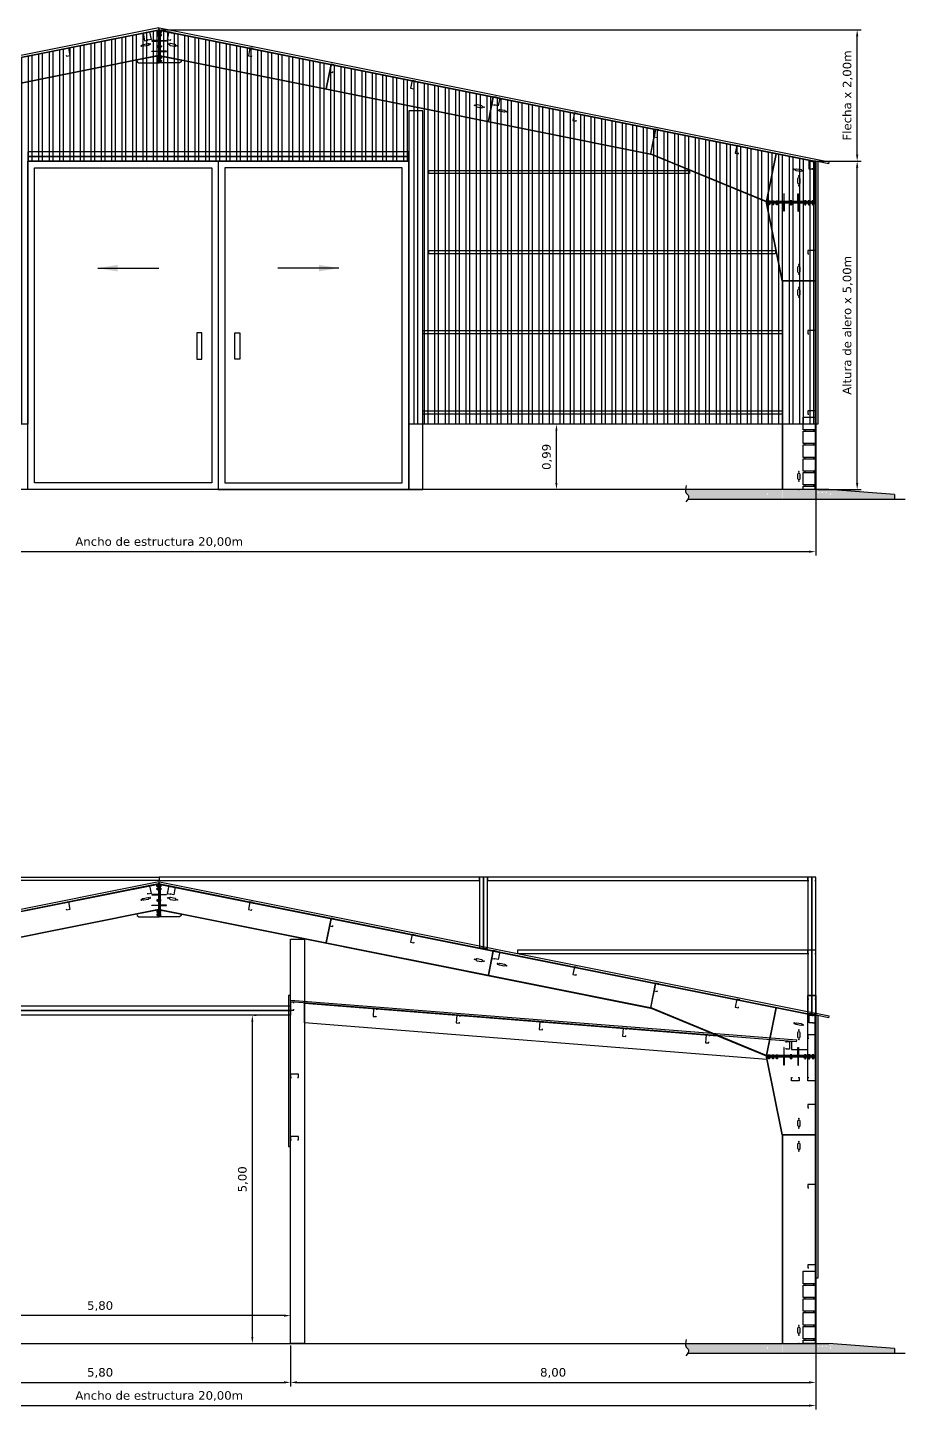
# Model space of a CAD drawing. Header units: millimetres. Extents: x 1972 to 5740, y 370 to 952.
# Drawn here: x 2808.55 to 2821.91, y 672.32 to 693.56 of the extents above; entities that cross this region are included whole.
import ezdxf

# ---------------------------------------------------------------- set-up
doc = ezdxf.new("R2010")
doc.units = ezdxf.units.MM
doc.header["$LTSCALE"] = 15
doc.linetypes.add('ACAD_ISO02W100', pattern=[15, 12, -3])
doc.layers.add('1', color=7, linetype='Continuous')
doc.layers.add('2', color=2, linetype='Continuous')
doc.styles.add('ARIAL', font='verdana.ttf')
doc.dimstyles.new('Cota 0.13', dxfattribs={"dimtxt": 0.13, "dimasz": 0.1, "dimexe": 0.06, "dimexo": 0.03, "dimgap": 0.06, "dimtad": 1, "dimzin": 1, "dimtxsty": 'ARIAL', "dimcen": 2.5, "dimadec": 0, "dimazin": 0, "dimtfac": 1, "dimtmove": 0, "dimatfit": 3, "dimfxl": 1, "dimarcsym": 0})
doc.dimstyles.new('Cota 0.5', dxfattribs={"dimtxt": 0.5, "dimasz": 0.3, "dimexe": 0.05, "dimexo": 0.0625, "dimgap": 0.1, "dimtad": 1, "dimzin": 1, "dimtxsty": 'ARIAL', "dimcen": 2.5, "dimadec": 0, "dimazin": 0, "dimtfac": 1, "dimtmove": 0, "dimatfit": 3, "dimfxl": 1, "dimarcsym": 0})

# ---------------------------------------------------------------- blocks, each defined once
blk = doc.blocks.new('*D173')
at = {"color": 0, "linetype": 'Continuous', "lineweight": -2, "transparency": 16777216}
for p, q in [((2800.549, 673.528), (2800.549, 672.523)), ((2820.549, 673.528), (2820.549, 672.523)), ((2800.649, 672.583), (2820.449, 672.583))]:
    blk.add_line(p, q, dxfattribs=at)
at = {"color": 0, "linetype": 'Continuous', "transparency": 16777216}
for points in [[(2800.649, 672.6), (2800.649, 672.567), (2800.549, 672.583)], [(2820.449, 672.6), (2820.449, 672.567), (2820.549, 672.583)]]:
    blk.add_solid(points, dxfattribs=at)
at = {"layer": 'Defpoints', "color": 0, "linetype": 'Continuous', "transparency": 16777216}
for p in [(2800.549, 673.558), (2820.549, 673.558), (2820.549, 672.583)]:
    blk.add_point(p, dxfattribs=at)
at = {"color": 0, "linetype": 'Continuous', "transparency": 16777216, "insert": (2810.549, 672.727), "char_height": 0.13, "attachment_point": 5, "style": 'ARIAL'}
blk.add_mtext('Ancho de estructura 20,00m', dxfattribs=at)
blk = doc.blocks.new('To 5-8')
at = {"layer": '1'}
for p, q in [((-0.014, 0.009), (-0.014, 0)), ((-0.014, 0), (-0.009, 0)), ((0.01, 0.011), (-0.01, 0.011)), ((-0.008, 0), (-0.007, 0)), ((-0.007, 0.009), (-0.007, 0)), ((-0.007, 0), (0.007, 0)), ((0.007, 0.009), (0.007, 0)), ((0.007, 0), (0.008, 0)), ((0.009, 0), (0.014, 0)), ((0.014, 0), (0.014, 0.009)), ((-0.008, -0.001), (-0.008, -0.048)), ((-0.008, -0.048), (0.008, -0.048)), ((-0.008, -0.048), (-0.005, -0.05)), ((-0.005, -0.05), (0.005, -0.05)), ((0.005, -0.05), (0.008, -0.048)), ((0.008, -0.048), (0.008, -0.001))]:
    blk.add_line(p, q, dxfattribs=at)
for centre, radius, start, end in [((-0.01, 0.005), 0.00528, 48.7117, 131.2883), ((0, -0.009), 0.0192, 68.6636, 111.3364), ((0.01, 0.005), 0.00528, 48.7117, 131.2883), ((-0.009, -0.001), 0.00064, 0, 90), ((0.009, -0.001), 0.00064, 90, 180)]:
    blk.add_arc(centre, radius, start, end, dxfattribs=at)
at = {"layer": '2'}
for p, q in [((0.008, -0.003), (-0.008, -0.003)), ((-0.005, -0.003), (-0.005, -0.05)), ((0.005, -0.003), (0.005, -0.05))]:
    blk.add_line(p, q, dxfattribs=at)
blk = doc.blocks.new('Tu 5-8')
at = {"layer": '1'}
for p, q in [((0.01, 0), (-0.01, 0)), ((-0.014, -0.001), (-0.014, -0.008)), ((-0.014, -0.008), (-0.014, -0.014)), ((-0.01, -0.015), (0.01, -0.015)), ((-0.007, -0.001), (-0.007, -0.008)), ((-0.007, -0.008), (-0.007, -0.014)), ((0.007, -0.001), (0.007, -0.008)), ((0.007, -0.008), (0.007, -0.014)), ((0.014, -0.001), (0.014, -0.008)), ((0.014, -0.008), (0.014, -0.014))]:
    blk.add_line(p, q, dxfattribs=at)
for centre, radius, start, end in [((-0.01, -0.008), 0.00752, 62.3999, 117.6001), ((0, -0.029), 0.0288, 75.9969, 104.0031), ((-0.01, -0.008), 0.00752, 242.3999, 297.6001), ((0, 0.014), 0.0288, 255.9969, 284.0031), ((0.01, -0.008), 0.00752, 62.3999, 117.6001), ((0.01, -0.008), 0.00752, 242.3999, 297.6001)]:
    blk.add_arc(centre, radius, start, end, dxfattribs=at)
blk = doc.blocks.new('fsdasdfasdfasdf')
at = {"color": 5}
blk.add_lwpolyline([(0.1, 0.035), (0.031, 0.022, 1), (0.037, -0.008), (0.106, 0.006, 1)], format="xyb", close=True, dxfattribs=at)
for centre in [(0, 0), (0.137, 0.027)]:
    blk.add_circle(centre, 0.006, dxfattribs=at)
blk = doc.blocks.new('*D182')
at = {"color": 0, "lineweight": -2, "transparency": 16777216}
for p, q in [((2812.549, 673.498), (2812.549, 672.876)), ((2806.749, 673.157), (2806.749, 672.876)), ((2806.849, 672.936), (2812.449, 672.936))]:
    blk.add_line(p, q, dxfattribs=at)
at = {"color": 0, "transparency": 16777216}
for points in [[(2806.849, 672.953), (2806.849, 672.919), (2806.749, 672.936)], [(2812.449, 672.953), (2812.449, 672.919), (2812.549, 672.936)]]:
    blk.add_solid(points, dxfattribs=at)
at = {"layer": 'Defpoints', "color": 0, "transparency": 16777216}
for p in [(2812.549, 673.528), (2806.749, 673.187), (2812.549, 672.936)]:
    blk.add_point(p, dxfattribs=at)
at = {"color": 0, "transparency": 16777216, "insert": (2809.649, 673.079), "char_height": 0.13, "attachment_point": 5, "style": 'ARIAL'}
blk.add_mtext('5,80', dxfattribs=at)
blk = doc.blocks.new('*D183')
at = {"color": 0, "lineweight": -2, "transparency": 16777216}
for p, q in [((2812.549, 672.934), (2812.549, 672.876)), ((2812.649, 672.936), (2820.449, 672.936)), ((2820.549, 672.996), (2820.549, 672.876))]:
    blk.add_line(p, q, dxfattribs=at)
at = {"color": 0, "transparency": 16777216}
for points in [[(2812.649, 672.953), (2812.649, 672.919), (2812.549, 672.936)], [(2820.449, 672.953), (2820.449, 672.919), (2820.549, 672.936)]]:
    blk.add_solid(points, dxfattribs=at)
at = {"layer": 'Defpoints', "color": 0, "transparency": 16777216}
for p in [(2820.549, 673.026), (2812.549, 672.964), (2820.549, 672.936)]:
    blk.add_point(p, dxfattribs=at)
at = {"color": 0, "transparency": 16777216, "insert": (2816.549, 673.079), "char_height": 0.13, "attachment_point": 5, "style": 'ARIAL'}
blk.add_mtext('8,00', dxfattribs=at)
blk = doc.blocks.new('*D184')
at = {"color": 0, "lineweight": -2, "transparency": 16777216}
for p, q in [((2811.998, 678.528), (2812.028, 678.528)), ((2811.968, 673.628), (2811.968, 678.428)), ((2811.998, 673.528), (2812.028, 673.528))]:
    blk.add_line(p, q, dxfattribs=at)
at = {"color": 0, "transparency": 16777216}
for points in [[(2811.951, 678.428), (2811.984, 678.428), (2811.968, 678.528)], [(2811.951, 673.628), (2811.984, 673.628), (2811.968, 673.528)]]:
    blk.add_solid(points, dxfattribs=at)
at = {"layer": 'Defpoints', "color": 0, "transparency": 16777216}
for p in [(2811.968, 678.528), (2811.968, 678.528), (2811.968, 673.528)]:
    blk.add_point(p, dxfattribs=at)
at = {"color": 0, "transparency": 16777216, "insert": (2811.825, 676.028), "char_height": 0.13, "attachment_point": 5, "rotation": 90, "style": 'ARIAL'}
blk.add_mtext('5,00', dxfattribs=at)
blk = doc.blocks.new('*D185')
at = {"color": 0, "lineweight": -2, "transparency": 16777216}
for p, q in [((2806.749, 673.983), (2806.749, 674.013)), ((2812.449, 673.953), (2806.849, 673.953)), ((2812.549, 673.983), (2812.549, 674.013))]:
    blk.add_line(p, q, dxfattribs=at)
at = {"color": 0, "transparency": 16777216}
for points in [[(2806.849, 673.97), (2806.849, 673.936), (2806.749, 673.953)], [(2812.449, 673.97), (2812.449, 673.936), (2812.549, 673.953)]]:
    blk.add_solid(points, dxfattribs=at)
at = {"layer": 'Defpoints', "color": 0, "transparency": 16777216}
for p in [(2806.749, 673.953), (2806.749, 673.953), (2812.549, 673.953)]:
    blk.add_point(p, dxfattribs=at)
at = {"color": 0, "transparency": 16777216, "insert": (2809.649, 674.096), "char_height": 0.13, "attachment_point": 5, "style": 'ARIAL'}
blk.add_mtext('5,80', dxfattribs=at)
blk = doc.blocks.new('*D204')
at = {"color": 0, "linetype": 'Continuous', "lineweight": -2, "transparency": 16777216}
for p, q in [((2800.549, 686.531), (2800.549, 685.525)), ((2820.549, 686.531), (2820.549, 685.525)), ((2820.449, 685.585), (2800.649, 685.585))]:
    blk.add_line(p, q, dxfattribs=at)
at = {"color": 0, "linetype": 'Continuous', "transparency": 16777216}
for points in [[(2800.649, 685.602), (2800.649, 685.569), (2800.549, 685.585)], [(2820.449, 685.602), (2820.449, 685.569), (2820.549, 685.585)]]:
    blk.add_solid(points, dxfattribs=at)
at = {"layer": 'Defpoints', "color": 0, "linetype": 'Continuous', "transparency": 16777216}
for p in [(2800.549, 686.561), (2820.549, 686.561), (2800.549, 685.585)]:
    blk.add_point(p, dxfattribs=at)
at = {"color": 0, "linetype": 'Continuous', "transparency": 16777216, "insert": (2810.549, 685.729), "char_height": 0.13, "attachment_point": 5, "style": 'ARIAL'}
blk.add_mtext('Ancho de estructura 20,00m', dxfattribs=at)
blk = doc.blocks.new('*D207')
at = {"color": 0, "lineweight": -2, "transparency": 16777216}
for p, q in [((2820.579, 691.531), (2821.24, 691.531)), ((2821.18, 686.631), (2821.18, 691.431)), ((2820.579, 686.531), (2821.24, 686.531))]:
    blk.add_line(p, q, dxfattribs=at)
at = {"color": 0, "transparency": 16777216}
for points in [[(2821.163, 691.431), (2821.197, 691.431), (2821.18, 691.531)], [(2821.163, 686.631), (2821.197, 686.631), (2821.18, 686.531)]]:
    blk.add_solid(points, dxfattribs=at)
at = {"layer": 'Defpoints', "color": 0, "transparency": 16777216}
for p in [(2820.549, 691.531), (2821.18, 691.531), (2820.549, 686.531)]:
    blk.add_point(p, dxfattribs=at)
at = {"color": 0, "transparency": 16777216, "insert": (2821.036, 689.031), "char_height": 0.13, "attachment_point": 5, "rotation": 90, "style": 'ARIAL'}
blk.add_mtext('Altura de alero x 5,00m', dxfattribs=at)
blk = doc.blocks.new('*D208')
at = {"color": 0, "lineweight": -2, "transparency": 16777216}
for p, q in [((2810.579, 693.531), (2821.24, 693.531)), ((2821.18, 691.631), (2821.18, 693.431)), ((2820.579, 691.531), (2821.24, 691.531))]:
    blk.add_line(p, q, dxfattribs=at)
at = {"color": 0, "transparency": 16777216}
for points in [[(2821.163, 693.431), (2821.197, 693.431), (2821.18, 693.531)], [(2821.163, 691.631), (2821.197, 691.631), (2821.18, 691.531)]]:
    blk.add_solid(points, dxfattribs=at)
at = {"layer": 'Defpoints', "color": 0, "transparency": 16777216}
for p in [(2810.549, 693.531), (2821.18, 693.531), (2820.549, 691.531)]:
    blk.add_point(p, dxfattribs=at)
at = {"color": 0, "transparency": 16777216, "insert": (2821.036, 692.531), "char_height": 0.13, "attachment_point": 5, "rotation": 90, "style": 'ARIAL'}
blk.add_mtext('Flecha x 2,00m', dxfattribs=at)
blk = doc.blocks.new('*D205')
at = {"color": 0, "lineweight": -2, "transparency": 16777216}
for p, q in [((2816.58, 687.525), (2816.54, 687.525)), ((2816.6, 686.631), (2816.6, 687.425)), ((2816.58, 686.531), (2816.54, 686.531))]:
    blk.add_line(p, q, dxfattribs=at)
at = {"color": 0, "transparency": 16777216}
for points in [[(2816.583, 687.425), (2816.616, 687.425), (2816.6, 687.525)], [(2816.583, 686.631), (2816.616, 686.631), (2816.6, 686.531)]]:
    blk.add_solid(points, dxfattribs=at)
at = {"layer": 'Defpoints', "color": 0, "transparency": 16777216}
for p in [(2816.6, 687.525), (2816.61, 687.525), (2816.61, 686.531)]:
    blk.add_point(p, dxfattribs=at)
at = {"color": 0, "transparency": 16777216, "insert": (2816.457, 687.028), "char_height": 0.13, "attachment_point": 5, "rotation": 90, "style": 'ARIAL'}
blk.add_mtext('0,99', dxfattribs=at)

msp = doc.modelspace()

# ---------------------------------------------------------------- hatches: boundary and pattern name
h = msp.add_hatch()
h.set_pattern_fill('STEEL', color=3, scale=0.05, angle=45, style=0)
h.set_pattern_definition([(90, (4533.69435, 521.69895), (0.15875, 0), []), (90, (4533.75047, 521.75508), (0.15875, 0), [])])
h.paths.add_polyline_path([(2810.54899, 693.53059), (2800.54899, 691.53059), (2800.54899, 687.52459), (2808.54899, 687.52459), (2808.54899, 691.53059), (2814.34899, 691.53059), (2814.34899, 687.52459), (2820.54899, 687.52459), (2820.54899, 691.53059)])
h = msp.add_hatch()
h.set_pattern_fill('AR-CONC', color=256, scale=0.0006, style=0)
h.set_pattern_definition([(130, (3543.81213, 620.2979), (-0.109310801, -0.009563451), [0.01143, -0.12573]), (185, (3543.81213, 620.2979), (0.021145696, 0.114633986), [0.009144, -0.100584]), (79.549, (3543.80302, 620.29711), (-0.088165501, 0.105070013), [0.009714, -0.106854]), (133.8158, (3543.81213, 620.32838), (-0.162647425, -0.025225397), [0.017145, -0.188595]), (83.3644, (3543.79858, 620.32628), (-0.14244254, 0.148455334), [0.014571, -0.160281]), (188.816, (3543.81213, 620.32838), (-0.142442763, 0.14845507), [0.013716, -0.150876]), (159, (3543.79689, 620.32076), (-0.090968928, -0.061359311), [0.01143, -0.12573]), (214, (3543.79689, 620.32076), (-0.037081217, 0.11051278), [0.009144, -0.100584]), (108.5486, (3543.78931, 620.31565), (-0.128049894, 0.049153715), [0.009714, -0.106854]), (142.5, (3543.812133, 620.297903), (-0.001853162, 0.0507330233), [0, -0.0993648, 0, -0.102108, 0, -0.100965]), (172.5, (3543.812133, 620.2979), (-0.0400917975, 0.060108345), [0, -0.0582168, 0, -0.0970788, 0, -0.038481]), (212.5, (3543.84612, 620.297903), (-0.081354357, -0.0034372464), [0, -0.0381, 0, -0.118872, 0, -0.157734]), (222.5, (3543.86136, 620.2979), (-0.088877509, 0.0152558946), [0, -0.04953, 0, -0.0789432, 0, -0.112014])])
edge = h.paths.add_edge_path()
edge.add_spline(control_points=[(2818.59798, 686.38059), (2818.61095, 686.39983), (2818.62482, 686.43443), (2818.56994, 686.47575), (2818.56433, 686.51116), (2818.56543, 686.53059)], knot_values=[0.05872267, 0.05872267, 0.05872267, 0.05872267, 0.12037337, 0.17418287, 0.23139088, 0.23139088, 0.23139088, 0.23139088], degree=3, periodic=0)
edge.add_line((2818.56543, 686.53059), (2820.03639, 686.53059))
edge.add_line((2820.03639, 686.53059), (2820.03639, 686.38059))
edge.add_line((2820.03639, 686.38059), (2819.81769, 686.38059))
edge.add_line((2819.81769, 686.38059), (2819.81769, 686.48059))
edge.add_line((2819.81769, 686.48059), (2819.80769, 686.48059))
edge.add_line((2819.80769, 686.48059), (2819.80769, 686.45059))
edge.add_arc((2819.81269, 686.45059), 0.005, 180, 360)
edge.add_line((2819.81769, 686.45059), (2819.81769, 686.38059))
edge.add_line((2819.81769, 686.38059), (2818.59798, 686.38059))
h.paths.add_polyline_path([(2820.04269, 686.53059), (2820.28769, 686.53059, 1), (2820.29769, 686.53059), (2820.54269, 686.53059), (2820.54269, 686.38059), (2820.04269, 686.38059)])
h.paths.add_polyline_path([(2820.76769, 686.45059, 1), (2820.77769, 686.45059), (2820.77769, 686.48059), (2820.76769, 686.48059), (2820.76769, 686.38059), (2820.74899, 686.38059), (2820.74899, 686.53059), (2821.74899, 686.45559), (2821.74899, 686.38059), (2820.76769, 686.38059)])
h.paths.add_polyline_path([(2820.70399, 686.50559), (2820.59399, 686.50559, 0.41421356), (2820.57399, 686.48559), (2820.57399, 686.38059), (2820.54899, 686.38059), (2820.54899, 686.53059), (2820.74899, 686.53059), (2820.74899, 686.38059), (2820.72399, 686.38059), (2820.72399, 686.48559, 0.41421356)])
h.paths.add_polyline_path([(2820.57399, 686.48559, -0.43205261), (2820.5952, 686.50555, 0.01513114), (2820.59399, 686.50559), (2820.70399, 686.50559, -0.0595081), (2820.7087, 686.50503, -0.00142806), (2820.70881, 686.505, -0.34457424), (2820.72399, 686.48559), (2820.72399, 686.38059), (2820.57399, 686.38059)], flags=17)
h.paths.add_polyline_path([(2820.71772, 686.48755, 1), (2820.69801, 686.48755, 1)], flags=16)
h.paths.add_polyline_path([(2820.65885, 686.48755, 1), (2820.63914, 686.48755, 1)], flags=16)
h.paths.add_polyline_path([(2820.59998, 686.48755, 1), (2820.58027, 686.48755, 1)], flags=16)
h = msp.add_hatch()
h.set_pattern_fill('AR-CONC', color=256, scale=0.0006, style=0)
h.set_pattern_definition([(130, (3543.81213, 607.295705), (-0.109310801, -0.009563451), [0.01143, -0.12573]), (185, (3543.81213, 607.2957), (0.021145696, 0.114633986), [0.009144, -0.100584]), (79.549, (3543.80302, 607.29491), (-0.088165501, 0.105070013), [0.009714, -0.106854]), (133.8158, (3543.81213, 607.32619), (-0.162647425, -0.025225397), [0.017145, -0.188595]), (83.3644, (3543.79858, 607.32408), (-0.14244254, 0.148455334), [0.014571, -0.160281]), (188.816, (3543.81213, 607.32619), (-0.142442763, 0.14845507), [0.013716, -0.150876]), (159, (3543.79689, 607.318565), (-0.090968928, -0.061359311), [0.01143, -0.12573]), (214, (3543.79689, 607.31857), (-0.037081217, 0.11051278), [0.009144, -0.100584]), (108.5486, (3543.78931, 607.31345), (-0.128049894, 0.049153715), [0.009714, -0.106854]), (142.5, (3543.812133, 607.295705), (-0.001853162, 0.0507330233), [0, -0.0993648, 0, -0.102108, 0, -0.100965]), (172.5, (3543.812133, 607.295705), (-0.0400917975, 0.060108345), [0, -0.0582168, 0, -0.0970788, 0, -0.038481]), (212.5, (3543.84612, 607.295705), (-0.081354357, -0.0034372464), [0, -0.0381, 0, -0.118872, 0, -0.157734]), (222.5, (3543.86136, 607.295705), (-0.088877509, 0.0152558946), [0, -0.04953, 0, -0.0789432, 0, -0.112014])])
edge = h.paths.add_edge_path()
edge.add_spline(control_points=[(2818.59798, 673.37839), (2818.61095, 673.39763), (2818.62482, 673.43223), (2818.56994, 673.47355), (2818.56433, 673.50896), (2818.56543, 673.52839)], knot_values=[0.05872267, 0.05872267, 0.05872267, 0.05872267, 0.12037337, 0.17418287, 0.23139088, 0.23139088, 0.23139088, 0.23139088], degree=3, periodic=0)
edge.add_line((2818.56543, 673.52839), (2820.03639, 673.52839))
edge.add_line((2820.03639, 673.52839), (2820.03639, 673.37839))
edge.add_line((2820.03639, 673.37839), (2819.81769, 673.37839))
edge.add_line((2819.81769, 673.37839), (2819.81769, 673.47839))
edge.add_line((2819.81769, 673.47839), (2819.80769, 673.47839))
edge.add_line((2819.80769, 673.47839), (2819.80769, 673.44839))
edge.add_arc((2819.81269, 673.44839), 0.005, 180, 360)
edge.add_line((2819.81769, 673.44839), (2819.81769, 673.37839))
edge.add_line((2819.81769, 673.37839), (2818.59798, 673.37839))
h.paths.add_polyline_path([(2820.04269, 673.52839), (2820.28769, 673.52839, 1), (2820.29769, 673.52839), (2820.54269, 673.52839), (2820.54269, 673.37839), (2820.04269, 673.37839)])
h.paths.add_polyline_path([(2820.76769, 673.44839, 1), (2820.77769, 673.44839), (2820.77769, 673.47839), (2820.76769, 673.47839), (2820.76769, 673.37839), (2820.74899, 673.37839), (2820.74899, 673.52839), (2821.74899, 673.45339), (2821.74899, 673.37839), (2820.76769, 673.37839)])
h.paths.add_polyline_path([(2820.70399, 673.50339), (2820.59399, 673.50339, 0.41421356), (2820.57399, 673.48339), (2820.57399, 673.37839), (2820.54899, 673.37839), (2820.54899, 673.52839), (2820.74899, 673.52839), (2820.74899, 673.37839), (2820.72399, 673.37839), (2820.72399, 673.48339, 0.41421356)])
h.paths.add_polyline_path([(2820.57399, 673.48339, -0.43205261), (2820.5952, 673.50336, 0.01513114), (2820.59399, 673.50339), (2820.70399, 673.50339, -0.0595081), (2820.7087, 673.50283, -0.00142806), (2820.70881, 673.5028, -0.34457424), (2820.72399, 673.48339), (2820.72399, 673.37839), (2820.57399, 673.37839)], flags=17)
h.paths.add_polyline_path([(2820.71772, 673.48535, 1), (2820.69801, 673.48535, 1)], flags=16)
h.paths.add_polyline_path([(2820.65885, 673.48535, 1), (2820.63914, 673.48535, 1)], flags=16)
h.paths.add_polyline_path([(2820.59998, 673.48535, 1), (2820.58027, 673.48535, 1)], flags=16)

# ---------------------------------------------------------------- linework, layer by layer
at = {"color": 3, "linetype": 'Continuous'}
for p, q in [((2810.54311, 693.56001), (2800.34507, 691.5204)), ((2810.54899, 693.53059), (2810.54311, 693.56001)), ((2810.54899, 693.53059), (2810.55488, 693.56001)), ((2810.55488, 693.56001), (2820.75291, 691.5204)), ((2820.74703, 691.49098), (2820.54899, 691.53059)), ((2820.57899, 691.52459), (2820.54899, 691.52459)), ((2820.57899, 691.52459), (2820.57899, 687.52459)), ((2820.74703, 691.49098), (2820.75291, 691.5204)), ((2820.57899, 687.52459), (2820.54899, 687.52459)), ((2810.54311, 680.55781), (2800.34507, 678.5182)), ((2810.54899, 680.52839), (2810.54311, 680.55781)), ((2810.54899, 680.52839), (2810.55488, 680.55781)), ((2810.55488, 680.55781), (2820.75291, 678.5182)), ((2820.74703, 678.48879), (2820.54899, 678.52839)), ((2820.57899, 678.52239), (2820.54899, 678.52239)), ((2820.57899, 678.52239), (2820.57899, 674.52239)), ((2820.74703, 678.48879), (2820.75291, 678.5182)), ((2820.57899, 674.52239), (2820.54899, 674.52239))]:
    msp.add_line(p, q, dxfattribs=at)
at = {"color": 5, "linetype": 'Continuous'}
for p, q in [((2810.53506, 693.5278), (2800.55406, 691.5316)), ((2810.53629, 693.52163), (2800.55529, 691.52543)), ((2810.53629, 693.52163), (2810.53506, 693.5278)), ((2810.56169, 693.52163), (2810.56293, 693.5278)), ((2810.56169, 693.52163), (2820.54269, 691.52543)), ((2810.56293, 693.5278), (2820.54393, 691.5316)), ((2810.53629, 693.1392), (2803.06349, 691.64464)), ((2810.53629, 693.13278), (2803.06473, 691.63846)), ((2810.56169, 693.1392), (2818.03449, 691.64464)), ((2810.56169, 693.13278), (2818.03325, 691.63846)), ((2813.1612, 693.00172), (2813.08766, 692.63401)), ((2813.16591, 693.00078), (2813.09236, 692.63307)), ((2815.63226, 692.50751), (2815.55872, 692.13979)), ((2815.63697, 692.50657), (2815.56343, 692.13885)), ((2818.10333, 692.0133), (2818.02978, 691.64558)), ((2818.10803, 692.01236), (2818.03325, 691.63846)), ((2818.03565, 691.64415), (2818.03321, 691.63835)), ((2819.79655, 690.90993), (2818.03321, 691.63835)), ((2819.79899, 690.91574), (2818.03449, 691.64464)), ((2819.79899, 690.91574), (2819.94484, 691.645)), ((2819.80542, 690.91574), (2819.95102, 691.64376)), ((2820.54269, 691.52543), (2820.54393, 691.5316)), ((2820.54269, 690.91574), (2820.54269, 691.52543)), ((2820.54269, 691.52543), (2820.54899, 691.52543)), ((2820.54899, 690.91574), (2820.54899, 691.52543)), ((2819.79899, 690.91574), (2819.79655, 690.90993)), ((2810.53506, 680.52561), (2800.55406, 678.52941)), ((2810.53629, 680.51943), (2800.55529, 678.52323)), ((2810.53629, 680.51943), (2810.53506, 680.52561)), ((2810.56169, 680.51943), (2810.56293, 680.52561)), ((2810.56169, 680.51943), (2820.54269, 678.52323)), ((2810.56293, 680.52561), (2820.54393, 678.52941)), ((2810.53629, 680.137), (2803.06349, 678.64244)), ((2810.53629, 680.13058), (2803.06473, 678.63627)), ((2810.56169, 680.137), (2818.03449, 678.64244)), ((2810.56169, 680.13058), (2818.03325, 678.63627)), ((2813.1612, 679.99953), (2813.08766, 679.63181)), ((2813.16591, 679.99859), (2813.09236, 679.63087)), ((2815.63226, 679.50531), (2815.55872, 679.1376)), ((2815.63697, 679.50437), (2815.56343, 679.13666)), ((2818.10333, 679.0111), (2818.02978, 678.64338)), ((2818.10803, 679.01016), (2818.03325, 678.63627)), ((2818.03565, 678.64195), (2818.03321, 678.63615)), ((2819.79655, 677.90773), (2818.03321, 678.63615)), ((2819.79899, 677.91354), (2818.03449, 678.64244)), ((2819.79899, 677.91354), (2819.94484, 678.6428)), ((2819.80542, 677.91354), (2819.95102, 678.64156)), ((2820.54269, 678.52323), (2820.54393, 678.52941)), ((2820.54269, 677.91354), (2820.54269, 678.52323)), ((2820.54269, 678.52323), (2820.54899, 678.52323)), ((2820.54899, 677.91354), (2820.54899, 678.52323)), ((2819.79899, 677.91354), (2819.79655, 677.90773))]:
    msp.add_line(p, q, dxfattribs=at)
at = {"color": 7, "linetype": 'Continuous'}
for p, q in [((2810.53506, 693.5278), (2810.54899, 693.53059)), ((2810.56293, 693.5278), (2810.54899, 693.53059)), ((2820.54393, 691.5316), (2820.54899, 691.53059)), ((2820.54899, 691.52543), (2820.54899, 691.53059)), ((2820.74899, 686.53059), (2800.34899, 686.53059)), ((2821.74899, 686.45559), (2820.74899, 686.53059)), ((2821.74899, 686.45559), (2821.74899, 686.38059)), ((2810.53506, 680.52561), (2810.54899, 680.52839)), ((2810.56293, 680.52561), (2810.54899, 680.52839)), ((2820.54393, 678.52941), (2820.54899, 678.52839)), ((2820.54899, 678.52323), (2820.54899, 678.52839)), ((2800.34899, 673.52839), (2820.74899, 673.52839)), ((2821.74899, 673.45339), (2820.74899, 673.52839)), ((2821.74899, 673.45339), (2821.74899, 673.37839))]:
    msp.add_line(p, q, dxfattribs=at)
at = {"linetype": 'Continuous'}
for p, q in [((2810.54899, 693.53059), (2810.54899, 693.52805)), ((2810.54899, 693.53059), (2810.54899, 693.52805)), ((2810.53629, 693.13278), (2810.53506, 693.13895)), ((2810.56169, 693.13278), (2810.56293, 693.13895)), ((2810.54899, 680.52839), (2810.54899, 680.52585)), ((2810.54899, 680.52839), (2810.54899, 680.52585)), ((2810.53629, 680.13058), (2810.53506, 680.13676)), ((2810.56169, 680.13058), (2810.56293, 680.13676))]:
    msp.add_line(p, q, dxfattribs=at)
at = {"color": 1, "linetype": 'Continuous'}
for p, q in [((2819.79927, 690.88933), (2819.80549, 690.89034)), ((2820.03631, 689.70845), (2819.79927, 690.88933)), ((2820.04269, 689.70846), (2819.80549, 690.89034)), ((2820.54269, 690.89034), (2820.54269, 686.53059)), ((2820.54899, 690.89034), (2820.54899, 686.53059)), ((2820.03631, 689.70845), (2820.04253, 689.70946)), ((2820.03639, 689.70846), (2820.03639, 686.53059)), ((2820.54269, 689.70846), (2820.03639, 689.70846)), ((2820.04269, 689.70846), (2820.04269, 686.53059)), ((2820.54269, 689.70366), (2820.04269, 689.70366)), ((2819.79927, 677.88713), (2819.80549, 677.88814)), ((2820.03631, 676.70625), (2819.79927, 677.88713)), ((2820.04269, 676.70626), (2819.80549, 677.88814)), ((2820.54269, 677.88814), (2820.54269, 673.52839)), ((2820.54899, 677.88814), (2820.54899, 673.52839)), ((2820.03631, 676.70625), (2820.04253, 676.70726)), ((2820.03639, 676.70626), (2820.03639, 673.52839)), ((2820.54269, 676.70626), (2820.03639, 676.70626)), ((2820.04269, 676.70626), (2820.04269, 673.52839)), ((2820.54269, 676.70146), (2820.04269, 676.70146))]:
    msp.add_line(p, q, dxfattribs=at)
at = {"color": 3, "linetype": 'ACAD_ISO02W100', "ltscale": 0.3}
msp.add_line((2820.54899, 687.52459), (2814.34899, 687.52459), dxfattribs=at)
at = {"color": 40, "linetype": 'Continuous'}
for p, q in [((2821.91033, 686.38059), (2818.59784, 686.38059)), ((2821.91033, 673.37839), (2818.59784, 673.37839))]:
    msp.add_line(p, q, dxfattribs=at)
at = {"color": 3}
for p, q in [((2812.54899, 678.72839), (2812.55135, 678.7583)), ((2812.55135, 678.7583), (2820.26012, 678.14971)), ((2820.25776, 678.11981), (2812.54899, 678.72839)), ((2820.25776, 678.11981), (2820.14899, 678.12839)), ((2820.25776, 678.11981), (2820.26012, 678.14971))]:
    msp.add_line(p, q, dxfattribs=at)
at = {"color": 0}
msp.add_lwpolyline([(2814.34899, 687.52459), (2814.34899, 691.53059), (2808.54899, 691.53059), (2808.54899, 687.52459), (2800.54899, 687.52459), (2800.54899, 691.53059), (2810.54899, 693.53059), (2820.54899, 691.53059), (2820.54899, 687.52459), (2814.34899, 687.52459)], dxfattribs=at)
msp.add_lwpolyline([(2814.34899, 687.52459), (2814.34899, 691.53059), (2808.54899, 691.53059), (2808.54899, 687.52459), (2800.54899, 687.52459), (2800.54899, 691.53059), (2810.54899, 693.53059), (2820.54899, 691.53059), (2820.54899, 687.52459), (2814.34899, 687.52459)], dxfattribs=at)
at = {"color": 4, "linetype": 'Continuous'}
for points in [[(2810.35582, 693.47666), (2810.35288, 693.49137), (2810.30385, 693.48156), (2810.32738, 693.36389), (2810.37641, 693.3737), (2810.37347, 693.38841)], [(2810.20763, 693.06704), (2810.21194, 693.04545), (2810.24052, 693.02805), (2810.53629, 693.02805), (2810.53629, 693.12278), (2810.52649, 693.13081), (2810.20763, 693.06704)], [(2810.89036, 693.06704), (2810.88604, 693.04545), (2810.85747, 693.02805), (2810.56169, 693.02805), (2810.56169, 693.12278), (2810.5715, 693.13081), (2810.89036, 693.06704)], [(2815.68429, 692.48823), (2815.68724, 692.50294), (2815.73626, 692.49314), (2815.71273, 692.37547), (2815.6637, 692.38527), (2815.66664, 692.39998)], [(2820.49899, 691.42559), (2820.49899, 691.41059), (2820.44899, 691.41059), (2820.44899, 691.53059), (2820.49899, 691.53059), (2820.49899, 691.51559)], [(2810.74217, 680.47446), (2810.74511, 680.48917), (2810.79414, 680.47936), (2810.7706, 680.3617), (2810.72157, 680.3715), (2810.72452, 680.38621)], [(2810.20763, 680.06484), (2810.21194, 680.04325), (2810.24052, 680.02585), (2810.53629, 680.02585), (2810.53629, 680.12058), (2810.52649, 680.12862), (2810.20763, 680.06484)], [(2810.89036, 680.06484), (2810.88604, 680.04325), (2810.85747, 680.02585), (2810.56169, 680.02585), (2810.56169, 680.12058), (2810.5715, 680.12862), (2810.89036, 680.06484)], [(2815.68429, 679.48604), (2815.68724, 679.50075), (2815.73626, 679.49094), (2815.71273, 679.37327), (2815.6637, 679.38308), (2815.66664, 679.39778)], [(2820.49899, 678.42339), (2820.49899, 678.40839), (2820.44899, 678.40839), (2820.44899, 678.52839), (2820.49899, 678.52839), (2820.49899, 678.51339)]]:
    msp.add_lwpolyline(points, dxfattribs=at)
at = {"color": 6, "linetype": 'Continuous'}
for points in [[(2810.35582, 693.47666), (2810.35288, 693.49137), (2810.40191, 693.50117), (2810.42544, 693.3835), (2810.37641, 693.3737), (2810.37347, 693.38841)], [(2810.74217, 693.47666), (2810.74511, 693.49137), (2810.69608, 693.50117), (2810.67255, 693.3835), (2810.72157, 693.3737), (2810.72452, 693.38841)], [(2809.12029, 693.22955), (2809.11734, 693.24426), (2809.16637, 693.25407), (2809.18991, 693.1364), (2809.14088, 693.12659), (2809.13794, 693.1413)], [(2811.9777, 693.22955), (2811.98064, 693.24426), (2811.93161, 693.25407), (2811.90808, 693.1364), (2811.95711, 693.12659), (2811.96005, 693.1413)], [(2813.21323, 692.98245), (2813.21617, 692.99716), (2813.16714, 693.00696), (2813.14361, 692.88929), (2813.19264, 692.87949), (2813.19558, 692.89419)], [(2814.44876, 692.73534), (2814.4517, 692.75005), (2814.40267, 692.75985), (2814.37914, 692.64218), (2814.42817, 692.63238), (2814.43111, 692.64709)], [(2815.68429, 692.48823), (2815.68724, 692.50294), (2815.63821, 692.51275), (2815.61467, 692.39508), (2815.6637, 692.38527), (2815.66664, 692.39998)], [(2816.91983, 692.24113), (2816.92277, 692.25584), (2816.87374, 692.26564), (2816.8502, 692.14797), (2816.89923, 692.13817), (2816.90217, 692.15288)], [(2818.15536, 691.99402), (2818.1583, 692.00873), (2818.10927, 692.01854), (2818.08574, 691.90087), (2818.13476, 691.89106), (2818.13771, 691.90577)], [(2819.39089, 691.74691), (2819.39383, 691.76162), (2819.3448, 691.77143), (2819.32127, 691.65376), (2819.3703, 691.64395), (2819.37324, 691.65866)], [(2820.49899, 691.42559), (2820.49899, 691.41059), (2820.54899, 691.41059), (2820.54899, 691.53059), (2820.49899, 691.53059), (2820.49899, 691.51559)], [(2820.53399, 690.12059), (2820.54899, 690.12059), (2820.54899, 690.17059), (2820.42899, 690.17059), (2820.42899, 690.12059), (2820.44399, 690.12059)], [(2820.53399, 688.90059), (2820.54899, 688.90059), (2820.54899, 688.95059), (2820.42899, 688.95059), (2820.42899, 688.90059), (2820.44399, 688.90059)], [(2820.53399, 687.68059), (2820.54899, 687.68059), (2820.54899, 687.73059), (2820.42899, 687.73059), (2820.42899, 687.68059), (2820.44399, 687.68059)], [(2810.35582, 680.47446), (2810.35288, 680.48917), (2810.40191, 680.49898), (2810.42544, 680.38131), (2810.37641, 680.3715), (2810.37347, 680.38621)], [(2810.74217, 680.47446), (2810.74511, 680.48917), (2810.69608, 680.49898), (2810.67255, 680.38131), (2810.72157, 680.3715), (2810.72452, 680.38621)], [(2820.53399, 680.57839), (2820.54899, 680.57839), (2820.54899, 680.62839), (2820.42899, 680.62839), (2820.42899, 680.57839), (2820.44399, 680.57839)], [(2809.12029, 680.22736), (2809.11734, 680.24206), (2809.16637, 680.25187), (2809.18991, 680.1342), (2809.14088, 680.12439), (2809.13794, 680.1391)], [(2811.9777, 680.22736), (2811.98064, 680.24206), (2811.93161, 680.25187), (2811.90808, 680.1342), (2811.95711, 680.12439), (2811.96005, 680.1391)], [(2813.21323, 679.98025), (2813.21617, 679.99496), (2813.16714, 680.00476), (2813.14361, 679.88709), (2813.19264, 679.87729), (2813.19558, 679.892)], [(2814.44876, 679.73314), (2814.4517, 679.74785), (2814.40267, 679.75766), (2814.37914, 679.63999), (2814.42817, 679.63018), (2814.43111, 679.64489)], [(2815.68429, 679.48604), (2815.68724, 679.50075), (2815.63821, 679.51055), (2815.61467, 679.39288), (2815.6637, 679.38308), (2815.66664, 679.39778)], [(2820.53399, 679.46839), (2820.54899, 679.46839), (2820.54899, 679.51839), (2820.42899, 679.51839), (2820.42899, 679.46839), (2820.44399, 679.46839)], [(2816.91983, 679.23893), (2816.92277, 679.25364), (2816.87374, 679.26344), (2816.8502, 679.14578), (2816.89923, 679.13597), (2816.90217, 679.15068)], [(2818.15536, 678.99182), (2818.1583, 679.00653), (2818.10927, 679.01634), (2818.08574, 678.89867), (2818.13476, 678.88886), (2818.13771, 678.90357)], [(2819.39089, 678.74472), (2819.39383, 678.75943), (2819.3448, 678.76923), (2819.32127, 678.65156), (2819.3703, 678.64176), (2819.37324, 678.65647)], [(2820.49899, 678.42339), (2820.49899, 678.40839), (2820.54899, 678.40839), (2820.54899, 678.52839), (2820.49899, 678.52839), (2820.49899, 678.51339)], [(2820.53399, 677.11839), (2820.54899, 677.11839), (2820.54899, 677.16839), (2820.42899, 677.16839), (2820.42899, 677.11839), (2820.44399, 677.11839)], [(2820.53399, 675.89839), (2820.54899, 675.89839), (2820.54899, 675.94839), (2820.42899, 675.94839), (2820.42899, 675.89839), (2820.44399, 675.89839)], [(2820.53399, 674.67839), (2820.54899, 674.67839), (2820.54899, 674.72839), (2820.42899, 674.72839), (2820.42899, 674.67839), (2820.44399, 674.67839)]]:
    msp.add_lwpolyline(points, dxfattribs=at)
at = {"color": 4, "linetype": 'Continuous'}
for points in [[(2810.53629, 693.02805), (2810.54899, 693.02805), (2810.54899, 693.52805), (2810.53629, 693.52805)], [(2810.56169, 693.02805), (2810.54899, 693.02805), (2810.54899, 693.52805), (2810.56169, 693.52805)], [(2810.53629, 680.02585), (2810.54899, 680.02585), (2810.54899, 680.52585), (2810.53629, 680.52585)], [(2810.56169, 680.02585), (2810.54899, 680.02585), (2810.54899, 680.52585), (2810.56169, 680.52585)]]:
    msp.add_lwpolyline(points, close=True, dxfattribs=at)
at = {"color": 5, "ltscale": 2}
for points in [[(2810.43629, 693.36616), (2810.43629, 693.35986), (2810.53629, 693.35986), (2810.53629, 693.36616)], [(2810.43629, 693.19986), (2810.43629, 693.20616), (2810.53629, 693.20616), (2810.53629, 693.19986)], [(2810.66169, 693.36616), (2810.66169, 693.35986), (2810.56169, 693.35986), (2810.56169, 693.36616)], [(2810.66169, 693.19986), (2810.66169, 693.20616), (2810.56169, 693.20616), (2810.56169, 693.19986)], [(2820.06334, 690.91574), (2820.06964, 690.91574), (2820.06964, 691.03574), (2820.06334, 691.03574)], [(2820.28464, 690.91574), (2820.27834, 690.91574), (2820.27834, 691.03574), (2820.28464, 691.03574)], [(2810.43629, 680.36396), (2810.43629, 680.35766), (2810.53629, 680.35766), (2810.53629, 680.36396)], [(2810.66169, 680.36396), (2810.66169, 680.35766), (2810.56169, 680.35766), (2810.56169, 680.36396)], [(2810.43629, 680.19766), (2810.43629, 680.20396), (2810.53629, 680.20396), (2810.53629, 680.19766)], [(2810.66169, 680.19766), (2810.66169, 680.20396), (2810.56169, 680.20396), (2810.56169, 680.19766)], [(2820.06334, 677.91354), (2820.06964, 677.91354), (2820.06964, 678.03354), (2820.06334, 678.03354)], [(2820.28464, 677.91354), (2820.27834, 677.91354), (2820.27834, 678.03354), (2820.28464, 678.03354)]]:
    msp.add_lwpolyline(points, close=True, dxfattribs=at)
at = {"color": 1}
for points in [[(2814.56299, 686.53059), (2814.56299, 692.29697), (2814.34899, 692.29697), (2814.34899, 686.53059), (2814.56299, 686.53059)], [(2812.54899, 673.52839), (2812.54899, 679.68673), (2812.76299, 679.68673), (2812.76299, 673.52839), (2812.54899, 673.52839)]]:
    msp.add_lwpolyline(points, dxfattribs=at)
at = {"color": 4}
for points in [[(2814.34899, 691.67059), (2808.54899, 691.67059), (2808.54899, 691.60059), (2814.34899, 691.60059)], [(2814.34899, 691.60059), (2808.54899, 691.60059), (2808.54899, 691.53059), (2814.34899, 691.53059)], [(2806.74899, 678.66839), (2812.54899, 678.66839), (2812.54899, 678.59839), (2806.74899, 678.59839)], [(2806.74899, 678.59839), (2812.54899, 678.59839), (2812.54899, 678.52839), (2806.74899, 678.52839)]]:
    msp.add_lwpolyline(points, close=True, dxfattribs=at)
at = {"color": 5}
for points in [[(2811.44899, 686.53059), (2808.54899, 686.53059), (2808.54899, 691.53059), (2811.44899, 691.53059)], [(2811.44899, 686.53059), (2814.34899, 686.53059), (2814.34899, 691.53059), (2811.44899, 691.53059)], [(2811.34899, 686.63059), (2808.64899, 686.63059), (2808.64899, 691.43059), (2811.34899, 691.43059)], [(2811.54899, 686.63059), (2814.24899, 686.63059), (2814.24899, 691.43059), (2811.54899, 691.43059)], [(2811.19786, 688.91667), (2811.12218, 688.91667), (2811.12218, 688.51434), (2811.19786, 688.51434)], [(2811.70013, 688.91667), (2811.7758, 688.91667), (2811.7758, 688.51434), (2811.70013, 688.51434)], [(2815.42899, 679.55342), (2815.48899, 679.55342), (2815.48899, 680.62839), (2815.42899, 680.62839)], [(2815.48899, 679.54142), (2815.54899, 679.54142), (2815.54899, 680.62839), (2815.48899, 680.62839)], [(2820.42899, 678.55239), (2820.48899, 678.55239), (2820.48899, 680.62839), (2820.42899, 680.62839)], [(2820.48899, 678.54039), (2820.54899, 678.54039), (2820.54899, 680.62839), (2820.48899, 680.62839)]]:
    msp.add_lwpolyline(points, close=True, dxfattribs=at)
at = {"color": 6}
for points in [[(2814.65686, 691.39059), (2818.62878, 691.39059), (2818.62878, 691.34059), (2814.65686, 691.34059)], [(2814.65686, 690.17059), (2819.93589, 690.17059), (2819.93589, 690.12059), (2814.65686, 690.12059)], [(2814.56299, 688.95059), (2820.03639, 688.95059), (2820.03639, 688.90059), (2814.56299, 688.90059)], [(2814.56299, 687.73059), (2820.03639, 687.73059), (2820.03639, 687.68059), (2814.56299, 687.68059)]]:
    msp.add_lwpolyline(points, close=True, dxfattribs=at)
at = {"color": 4, "ltscale": 2}
for points in [[(2820.54899, 690.91574), (2819.79899, 690.91574), (2819.79899, 690.90304), (2820.54899, 690.90304)], [(2819.79899, 690.90304), (2820.54899, 690.90304), (2820.54899, 690.89034), (2819.79899, 690.89034)], [(2820.54899, 677.91354), (2819.79899, 677.91354), (2819.79899, 677.90084), (2820.54899, 677.90084)], [(2819.79899, 677.90084), (2820.54899, 677.90084), (2820.54899, 677.88814), (2819.79899, 677.88814)]]:
    msp.add_lwpolyline(points, close=True, dxfattribs=at)
at = {"color": 1, "ltscale": 2}
for points in [[(2820.06334, 690.89034), (2820.06964, 690.89034), (2820.06964, 690.77034), (2820.06334, 690.77034)], [(2820.28464, 690.89034), (2820.27834, 690.89034), (2820.27834, 690.77034), (2820.28464, 690.77034)], [(2820.06334, 677.88814), (2820.06964, 677.88814), (2820.06964, 677.76814), (2820.06334, 677.76814)], [(2820.28464, 677.88814), (2820.27834, 677.88814), (2820.27834, 677.76814), (2820.28464, 677.76814)]]:
    msp.add_lwpolyline(points, close=True, dxfattribs=at)
at = {"color": 5, "linetype": 'Continuous'}
for points in [[(2820.54899, 687.44059), (2820.35899, 687.44059), (2820.35899, 687.63059), (2820.54899, 687.63059)], [(2820.54899, 687.23059), (2820.35899, 687.23059), (2820.35899, 687.42059), (2820.54899, 687.42059)], [(2820.54899, 687.02059), (2820.35899, 687.02059), (2820.35899, 687.21059), (2820.54899, 687.21059)], [(2820.54899, 686.81059), (2820.35899, 686.81059), (2820.35899, 687.00059), (2820.54899, 687.00059)], [(2820.54899, 686.60059), (2820.35899, 686.60059), (2820.35899, 686.79059), (2820.54899, 686.79059)], [(2820.54899, 686.53059), (2820.35899, 686.53059), (2820.35899, 686.58059), (2820.54899, 686.58059)], [(2820.54899, 674.43839), (2820.35899, 674.43839), (2820.35899, 674.62839), (2820.54899, 674.62839)], [(2820.54899, 674.22839), (2820.35899, 674.22839), (2820.35899, 674.41839), (2820.54899, 674.41839)], [(2820.54899, 674.01839), (2820.35899, 674.01839), (2820.35899, 674.20839), (2820.54899, 674.20839)], [(2820.54899, 673.80839), (2820.35899, 673.80839), (2820.35899, 673.99839), (2820.54899, 673.99839)], [(2820.54899, 673.59839), (2820.35899, 673.59839), (2820.35899, 673.78839), (2820.54899, 673.78839)], [(2820.54899, 673.52839), (2820.35899, 673.52839), (2820.35899, 673.57839), (2820.54899, 673.57839)]]:
    msp.add_lwpolyline(points, close=True, dxfattribs=at)
for points in [[(2820.38878, 687.42059), (2820.38878, 687.44059)], [(2820.51921, 687.42059), (2820.51921, 687.44059)], [(2820.38878, 687.21059), (2820.38878, 687.23059)], [(2820.38878, 687.00059), (2820.38878, 687.02059)], [(2820.51921, 687.21059), (2820.51921, 687.23059)], [(2820.51921, 687.00059), (2820.51921, 687.02059)], [(2820.38878, 686.79059), (2820.38878, 686.81059)], [(2820.51921, 686.79059), (2820.51921, 686.81059)], [(2820.38878, 686.58059), (2820.38878, 686.60059)], [(2820.51921, 686.58059), (2820.51921, 686.60059)], [(2820.38878, 674.41839), (2820.38878, 674.43839)], [(2820.51921, 674.41839), (2820.51921, 674.43839)], [(2820.38878, 674.20839), (2820.38878, 674.22839)], [(2820.51921, 674.20839), (2820.51921, 674.22839)], [(2820.38878, 673.99839), (2820.38878, 674.01839)], [(2820.51921, 673.99839), (2820.51921, 674.01839)], [(2820.38878, 673.78839), (2820.38878, 673.80839)], [(2820.51921, 673.78839), (2820.51921, 673.80839)], [(2820.38878, 673.57839), (2820.38878, 673.59839)], [(2820.51921, 673.57839), (2820.51921, 673.59839)]]:
    msp.add_lwpolyline(points, dxfattribs=at)
at = {"color": 1, "linetype": 'Continuous'}
msp.add_lwpolyline([(2820.54269, 686.53059), (2820.54269, 686.83059), (2820.54899, 686.83059), (2820.54899, 686.53059)], dxfattribs=at)
at = {"color": 6}
for points in [[(2805.66899, 680.62839), (2810.54899, 680.62839), (2810.54899, 680.57839), (2805.66899, 680.57839), (2805.66899, 680.62839)], [(2815.42899, 680.62839), (2810.54899, 680.62839), (2810.54899, 680.57839), (2815.42899, 680.57839), (2815.42899, 680.62839)], [(2820.42899, 680.62839), (2815.54899, 680.62839), (2815.54899, 680.57839), (2820.42899, 680.57839), (2820.42899, 680.62839)], [(2820.42899, 679.51839), (2816.00795, 679.51839), (2816.00795, 679.46839), (2820.42899, 679.46839), (2820.42899, 679.51839)], [(2820.53399, 678.77839), (2820.54899, 678.77839), (2820.54899, 678.82839), (2820.42899, 678.82839), (2820.42899, 678.77839), (2820.44399, 678.77839)], [(2812.59899, 678.70934), (2812.59899, 678.72434), (2812.54899, 678.72434), (2812.54899, 678.60434), (2812.59899, 678.60434), (2812.59899, 678.61934)], [(2813.86372, 678.60955), (2813.8649, 678.62451), (2813.81505, 678.62844), (2813.80561, 678.50881), (2813.85545, 678.50488), (2813.85663, 678.51983)], [(2815.12978, 678.5096), (2815.13096, 678.52455), (2815.08111, 678.52849), (2815.07167, 678.40886), (2815.12151, 678.40493), (2815.12269, 678.41988)], [(2816.39584, 678.40965), (2816.39702, 678.4246), (2816.34717, 678.42854), (2816.33773, 678.30891), (2816.38757, 678.30497), (2816.38876, 678.31993)], [(2817.66372, 678.30955), (2817.6649, 678.32451), (2817.61505, 678.32844), (2817.60561, 678.20881), (2817.65545, 678.20488), (2817.65663, 678.21983)], [(2818.92978, 678.2096), (2818.93096, 678.22455), (2818.88111, 678.22849), (2818.87167, 678.10886), (2818.92151, 678.10493), (2818.92269, 678.11988)], [(2820.09899, 678.11339), (2820.09899, 678.12839), (2820.14899, 678.12839), (2820.14899, 678.00839), (2820.09899, 678.00839), (2820.09899, 678.02339)], [(2820.53399, 678.17839), (2820.54899, 678.17839), (2820.54899, 678.22839), (2820.42899, 678.22839), (2820.42899, 678.17839), (2820.44399, 678.17839)], [(2812.65399, 677.57839), (2812.66899, 677.57839), (2812.66899, 677.62839), (2812.54899, 677.62839), (2812.54899, 677.57839), (2812.56399, 677.57839)], [(2820.28399, 677.57839), (2820.29899, 677.57839), (2820.29899, 677.52839), (2820.17899, 677.52839), (2820.17899, 677.57839), (2820.19399, 677.57839)], [(2820.53399, 677.57839), (2820.54899, 677.57839), (2820.54899, 677.52839), (2820.42899, 677.52839), (2820.42899, 677.57839), (2820.44399, 677.57839)], [(2812.65399, 676.62839), (2812.66899, 676.62839), (2812.66899, 676.67839), (2812.54899, 676.67839), (2812.54899, 676.62839), (2812.56399, 676.62839)]]:
    msp.add_lwpolyline(points, dxfattribs=at)
at = {"color": 3}
msp.add_lwpolyline([(2812.54899, 678.72839), (2812.54899, 678.82839), (2812.51899, 678.82839), (2812.51899, 676.52839), (2812.54899, 676.52839)], dxfattribs=at)
at = {"color": 2}
for points in [[(2820.54899, 678.52839), (2820.54899, 678.82839), (2820.42899, 678.82839), (2820.42899, 678.55839)], [(2812.59899, 678.70934), (2812.59899, 678.72434), (2812.54899, 678.72434), (2812.54899, 678.60434), (2812.59899, 678.60434), (2812.59899, 678.61934)]]:
    msp.add_lwpolyline(points, dxfattribs=at)
at = {"color": 1}
msp.add_lwpolyline([(2820.54899, 677.52839), (2820.42899, 677.52839), (2820.42899, 678.82839), (2820.54899, 678.82839)], close=True, dxfattribs=at)
at = {"color": 5}
msp.add_lwpolyline([(2812.76299, 678.41057), (2812.76299, 678.7115), (2819.05289, 678.21493), (2819.79655, 677.90773), (2819.79899, 677.90719), (2819.79899, 677.88814), (2819.80581, 677.85455), (2812.76299, 678.41057)], dxfattribs=at)
at = {"color": 4}
msp.add_lwpolyline([(2820.10239, 678.13207), (2820.17899, 678.12603), (2820.17899, 678.00603), (2820.42899, 678.00603), (2820.42899, 678.22839)], dxfattribs=at)
at = {"color": 1, "linetype": 'Continuous'}
for centre in [(2820.29269, 686.53059), (2820.29269, 673.52839)]:
    msp.add_circle(centre, 0.005, dxfattribs=at)
at = {"color": 7, "linetype": 'Continuous'}
for points in [[(2818.57724, 686.59294), (2818.5667, 686.55109), (2818.55127, 686.4898), (2818.63715, 686.42514), (2818.59593, 686.3758), (2818.56909, 686.34368)], [(2818.57724, 673.59074), (2818.5667, 673.54889), (2818.55127, 673.48761), (2818.63715, 673.42295), (2818.59593, 673.37361), (2818.56909, 673.34148)]]:
    msp.add_open_spline(points, degree=3, knots=[0, 0, 0, 0, 0.115930681, 0.169740186, 0.270172842, 0.270172842, 0.270172842, 0.270172842], dxfattribs=at)

# ---------------------------------------------------------------- block references
for name, p, rotation in [('To 5-8', (2810.53629, 693.49805), 90), ('To 5-8', (2810.53629, 693.45105), 90), ('Tu 5-8', (2810.57673, 693.27805), 270), ('Tu 5-8', (2810.57673, 693.10505), 270), ('Tu 5-8', (2810.57673, 693.05805), 270), ('Tu 5-8', (2819.83899, 690.8753), 180), ('Tu 5-8', (2819.89899, 690.8753), 180), ('Tu 5-8', (2819.95899, 690.8753), 180), ('Tu 5-8', (2810.52125, 680.49585), 90), ('Tu 5-8', (2810.52125, 680.44885), 90), ('To 5-8', (2810.56169, 680.27585), 270), ('To 5-8', (2810.56169, 680.10285), 270), ('To 5-8', (2810.56169, 680.05585), 270), ('Tu 5-8', (2819.83899, 677.8731), 180), ('Tu 5-8', (2819.89899, 677.8731), 180), ('Tu 5-8', (2819.95899, 677.8731), 180)]:
    msp.add_blockref(name, p, dxfattribs=dict(rotation=rotation))
at = {"xscale": -1}
for name, p, rotation in [('Tu 5-8', (2810.57673, 693.49805), 270), ('Tu 5-8', (2810.57673, 693.45105), 270), ('To 5-8', (2810.53629, 693.27805), 90), ('To 5-8', (2810.53629, 693.10505), 90), ('To 5-8', (2810.53629, 693.05805), 90), ('Tu 5-8', (2820.17399, 690.8753), 180), ('Tu 5-8', (2820.38899, 690.8753), 180), ('Tu 5-8', (2820.44899, 690.8753), 180), ('Tu 5-8', (2820.50899, 690.8753), 180), ('To 5-8', (2810.56169, 680.49585), 270), ('To 5-8', (2810.56169, 680.44885), 270), ('Tu 5-8', (2810.52125, 680.27585), 90), ('Tu 5-8', (2810.52125, 680.10285), 90), ('Tu 5-8', (2810.52125, 680.05585), 90), ('Tu 5-8', (2820.17399, 677.8731), 180), ('Tu 5-8', (2820.38899, 677.8731), 180), ('Tu 5-8', (2820.44899, 677.8731), 180), ('Tu 5-8', (2820.50899, 677.8731), 180)]:
    msp.add_blockref(name, p, dxfattribs=dict(at, rotation=rotation))
at = {"color": 7}
for p, xscale, rotation in [((2810.41287, 693.3147), -1, 22.61986494941263), ((2820.29269, 691.16128), -0.9999999999999998, 281.3099324759374), ((2820.29269, 689.81346), -0.9999999999999998, 281.3099324759374), ((2820.29269, 689.46346), -0.9999999999999998, 281.3099324759374), ((2820.29269, 686.66083), -0.9999999999999998, 281.3099324759374), ((2810.41287, 680.31251), -1, 22.61986494941879), ((2820.29269, 678.15908), -0.9999999999999998, 281.3099324759374), ((2820.29269, 676.81126), -0.9999999999999998, 281.3099324759374), ((2820.29269, 676.46126), -0.9999999999999998, 281.3099324759374), ((2820.29269, 673.65863), -0.9999999999999998, 281.3099324759374)]:
    msp.add_blockref('fsdasdfasdfasdf', p, dxfattribs=dict(at, xscale=xscale, rotation=rotation))
for p, rotation in [((2810.68512, 693.3147), 337.3801350505792), ((2815.35698, 692.38033), 337.3801350505792), ((2810.68512, 680.31251), 337.3801350505907), ((2815.35698, 679.37813), 337.3801350505907)]:
    msp.add_blockref('fsdasdfasdfasdf', p, dxfattribs=dict(at, rotation=rotation))
at = {"color": 7, "xscale": -1}
for p in [(2815.83746, 692.28423), (2820.35839, 691.38005), (2815.83746, 679.28204), (2820.35839, 678.37785)]:
    msp.add_blockref('fsdasdfasdfasdf', p, dxfattribs=at)
at = {"xscale": -1}
for p in [(2819.83899, 690.91574), (2819.89899, 690.91574), (2819.95899, 690.91574), (2819.83899, 677.91354), (2819.89899, 677.91354), (2819.95899, 677.91354)]:
    msp.add_blockref('To 5-8', p, dxfattribs=at)
for p in [(2820.17399, 690.91574), (2820.38899, 690.91574), (2820.44899, 690.91574), (2820.50899, 690.91574), (2820.17399, 677.91354), (2820.38899, 677.91354), (2820.44899, 677.91354), (2820.50899, 677.91354)]:
    msp.add_blockref('To 5-8', p)

# ---------------------------------------------------------------- dimensions: what is measured, and where the dimension line sits
at = {"color": 0}
for base, p1, p2, text, picture, middle in [((2821.17985, 693.53059), (2820.54899, 691.53059), (2810.54899, 693.53059), 'Flecha x <>m', '*D208', (2821.03577, 692.53059)), ((2821.17985, 691.53059), (2820.54899, 686.53059), (2820.54899, 691.53059), 'Altura de alero x <>m', '*D207', (2821.03577, 689.03059))]:
    dim = msp.add_linear_dim(base=base, p1=p1, p2=p2, angle=90, text=text, dimstyle='Cota 0.13', dxfattribs=at)
    dim.commit()
    dim.dimension.update_dxf_attribs({"geometry": picture, "text_midpoint": middle})
for base, p1, p2, picture, middle in [((2816.59956, 687.52459), (2816.61035, 686.53059), (2816.61035, 687.52459), '*D205', (2816.45709, 687.02759)), ((2811.96757, 678.52839), (2811.96757, 673.52839), (2811.96757, 678.52839), '*D184', (2811.82511, 676.02839))]:
    dim = msp.add_linear_dim(base=base, p1=p1, p2=p2, angle=90, dimstyle='Cota 0.13', dxfattribs=at)
    dim.commit()
    dim.dimension.update_dxf_attribs({"geometry": picture, "text_midpoint": middle})
at = {"color": 7, "linetype": 'Continuous'}
dim = msp.add_linear_dim(base=(2800.54899, 685.58542), p1=(2820.54899, 686.56059), p2=(2800.54899, 686.56059), angle=180, text='Ancho de estructura <>m', dimstyle='Cota 0.13', dxfattribs=at)
dim.commit()
dim.dimension.update_dxf_attribs({"geometry": '*D204', "text_midpoint": (2810.54899, 685.72949)})
at = {"color": 0}
for base, p1, p2, picture, middle in [((2806.74899, 673.95287), (2812.54899, 673.95287), (2806.74899, 673.95287), '*D185', (2809.64899, 674.09551)), ((2812.54899, 672.93611), (2806.74899, 673.18725), (2812.54899, 673.52839), '*D182', (2809.64899, 673.07875)), ((2820.54899, 672.93611), (2812.54899, 672.96432), (2820.54899, 673.02581), '*D183', (2816.54899, 673.07875))]:
    dim = msp.add_linear_dim(base=base, p1=p1, p2=p2, dimstyle='Cota 0.13', dxfattribs=at)
    dim.commit()
    dim.dimension.update_dxf_attribs({"geometry": picture, "text_midpoint": middle})
at = {"color": 7, "linetype": 'Continuous'}
dim = msp.add_linear_dim(base=(2820.54899, 672.58322), p1=(2800.54899, 673.55839), p2=(2820.54899, 673.55839), text='Ancho de estructura <>m', dimstyle='Cota 0.13', dxfattribs=at)
dim.commit()
dim.dimension.update_dxf_attribs({"geometry": '*D173', "text_midpoint": (2810.54899, 672.7273)})

# ---------------------------------------------------------------- leaders
at = {"color": 0}
for points in [[(2809.61418, 689.90202), (2810.54139, 689.90202)], [(2813.2838, 689.90202), (2812.3566, 689.90202)]]:
    msp.add_leader(points, dimstyle='Cota 0.5', override={"dimgap": 0.1, "dimtad": 0}, dxfattribs=at)

doc.saveas('drawing.dxf')
